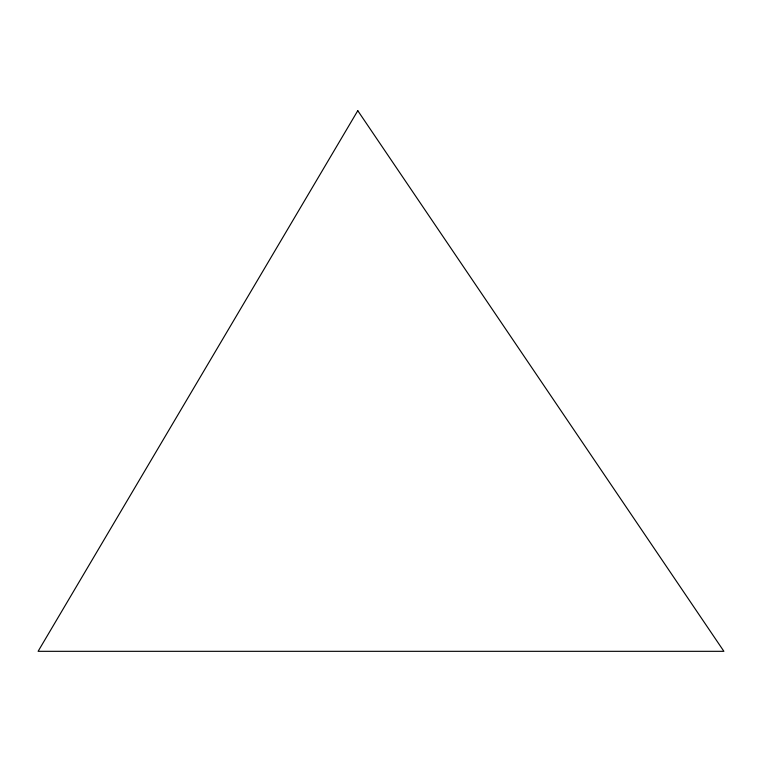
<?xml version="1.0" encoding="UTF-8"?>
<svg xmlns="http://www.w3.org/2000/svg" width="762" height="762" viewBox="0 0 762 762"><rect width="100%" height="100%" fill="white"/><g stroke="black" fill="none" stroke-linecap="round" stroke-linejoin="round"><path stroke-width="1.14" d="M357.778 110.681L38.1 651.319L723.9 651.319L357.778 110.681"/></g></svg>
